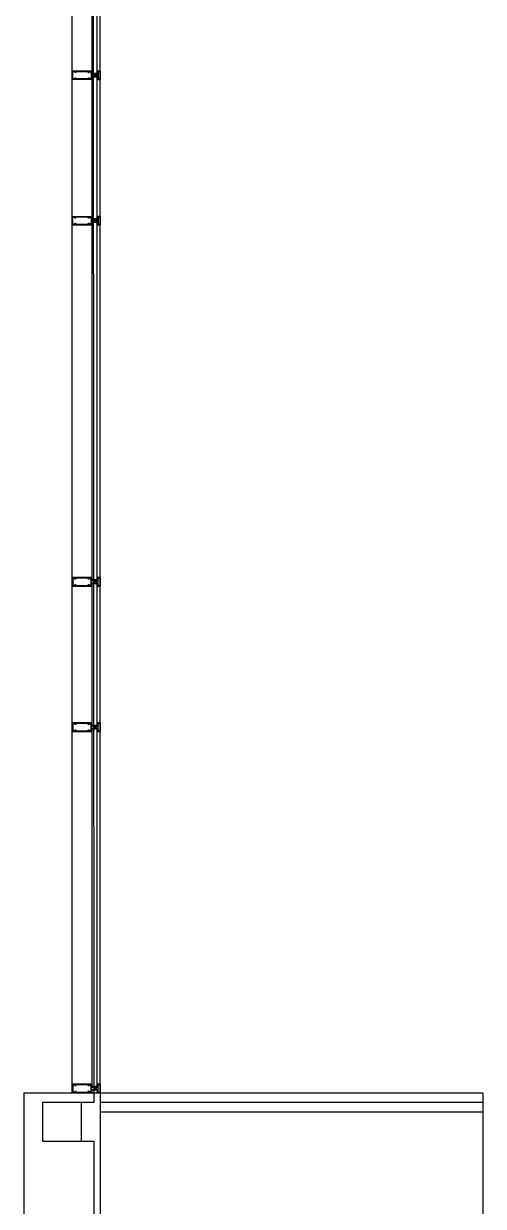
# Model space of a CAD drawing. Extents: x 11182 to 734459, y -1391328 to 152085.
# Drawn here: x 353416 to 355816, y -1338415 to -1332234 of the extents above; entities that cross this region are included whole.
import ezdxf

# ---------------------------------------------------------------- set-up
doc = ezdxf.new("R2010")
doc.units = 0
doc.header["$LTSCALE"] = 500
doc.header["$MEASUREMENT"] = 0
doc.layers.add('1_Wall_Exist', color=251, linetype='CONTINUOUS')

msp = doc.modelspace()

# ---------------------------------------------------------------- linework, layer by layer
at = {"layer": '1_Wall_Exist'}
for p, q in [((353777.5, -1330455.2), (353782.5, -1337872.2)), ((353669.5, -1337821.2), (353669.5, -1330593.7)), ((353815.5, -1337821.2), (353815.5, -1330593.7)), ((353773, -1332493.9), (353773, -1330626)), ((353798.4, -1332493.9), (353798.4, -1330626)), ((353669.5, -1332526.2), (353669.5, -1332481.2)), ((353669.5, -1332481.2), (353771.1, -1332481.2)), ((353771.1, -1332526.2), (353669.5, -1332526.2)), ((353672.1, -1332523.1), (353672.1, -1332484.2)), ((353672.1, -1332484.2), (353681.8, -1332484.2)), ((353681.8, -1332523.1), (353672.1, -1332523.1)), ((353689.1, -1332484.2), (353751.6, -1332484.2)), ((353751.6, -1332523.1), (353689.1, -1332523.1)), ((353758.9, -1332484.2), (353763.8, -1332484.2)), ((353763.8, -1332523.1), (353758.9, -1332523.1)), ((353764.6, -1332485), (353764.6, -1332488.5)), ((353764.6, -1332518.8), (353764.6, -1332522.3)), ((353765.4, -1332489.3), (353767.8, -1332489.3)), ((353767.8, -1332518), (353765.4, -1332518)), ((353767.1, -1332485), (353767.1, -1332485.5)), ((353767.1, -1332485.5), (353767.1, -1332486)), ((353767.1, -1332521.4), (353767.1, -1332521.8)), ((353767.1, -1332521.8), (353767.1, -1332522.3)), ((353770.6, -1332484.2), (353767.9, -1332484.2)), ((353767.9, -1332486.8), (353770.6, -1332486.8)), ((353770.6, -1332520.5), (353767.9, -1332520.6)), ((353767.9, -1332523.1), (353770.6, -1332523.1)), ((353768.5, -1332490.1), (353768.5, -1332498.2)), ((353768.5, -1332498.2), (353768.5, -1332509.2)), ((353768.5, -1332509.2), (353768.5, -1332517.2)), ((353771.1, -1332484), (353770.6, -1332484.5)), ((353770.6, -1332484.5), (353770.6, -1332484.2)), ((353770.6, -1332486.8), (353770.6, -1332486.5)), ((353770.6, -1332486.5), (353771.1, -1332487)), ((353771.1, -1332520.3), (353770.6, -1332520.8)), ((353770.6, -1332520.8), (353770.6, -1332520.5)), ((353770.6, -1332523.1), (353770.6, -1332522.9)), ((353770.6, -1332522.9), (353771.1, -1332523.4)), ((353771.1, -1332481.2), (353771.1, -1332484)), ((353771.1, -1332487), (353771.1, -1332500.2)), ((353771.1, -1332500.2), (353772.7, -1332500.2)), ((353772.7, -1332507.1), (353771.1, -1332507.1)), ((353771.1, -1332507.1), (353771.1, -1332520.3)), ((353771.1, -1332523.4), (353771.1, -1332526.2)), ((353772.7, -1332498.6), (353782.4, -1332498.6)), ((353772.7, -1332500.2), (353772.7, -1332498.6)), ((353772.7, -1332508.7), (353772.7, -1332507.1)), ((353782.4, -1332508.7), (353772.7, -1332508.7)), ((353798.4, -1332493.9), (353773, -1332493.9)), ((353773, -1333253.9), (353773, -1332513.5)), ((353798.4, -1332513.5), (353773, -1332513.5)), ((353782.4, -1332498.6), (353782.4, -1332500.2)), ((353782.4, -1332500.2), (353784, -1332500.2)), ((353784, -1332507.1), (353782.4, -1332507.1)), ((353782.4, -1332507.1), (353782.4, -1332508.7)), ((353784, -1332498.6), (353799.7, -1332498.6)), ((353784, -1332500.2), (353784, -1332498.6)), ((353784, -1332508.7), (353784, -1332507.1)), ((353799.7, -1332508.7), (353784, -1332508.7)), ((353785.8, -1332502.3), (353785.8, -1332505.1)), ((353795.7, -1332501.5), (353786.6, -1332501.5)), ((353795.7, -1332505.8), (353786.6, -1332505.8)), ((353796.5, -1332508.5), (353796.7, -1332508.7)), ((353798.4, -1333253.9), (353798.4, -1332513.5)), ((353799.7, -1332485.1), (353799.7, -1332482.6)), ((353800.2, -1332485.6), (353799.7, -1332485.1)), ((353799.7, -1332487.7), (353800.2, -1332487.2)), ((353799.7, -1332487.7), (353799.7, -1332498.6)), ((353799.7, -1332519.7), (353799.7, -1332508.7)), ((353800.2, -1332520.2), (353799.7, -1332519.7)), ((353799.7, -1332522.2), (353800.2, -1332521.7)), ((353799.7, -1332524.7), (353799.7, -1332522.2)), ((353801.5, -1332482.1), (353799.8, -1332481.6)), ((353799.8, -1332525.7), (353801.5, -1332525.2)), ((353799.9, -1332481.2), (353815.5, -1332481.2)), ((353815.5, -1332526.2), (353799.9, -1332526.2)), ((353800, -1332482.4), (353801.3, -1332482.7)), ((353801.3, -1332524.6), (353800, -1332525)), ((353802.8, -1332485.1), (353800.2, -1332485.1)), ((353800.2, -1332485.1), (353800.2, -1332485.6)), ((353800.2, -1332487.2), (353800.2, -1332487.7)), ((353800.2, -1332487.7), (353802.8, -1332487.7)), ((353802.8, -1332519.7), (353800.2, -1332519.7)), ((353800.2, -1332519.7), (353800.2, -1332520.2)), ((353800.2, -1332521.7), (353800.2, -1332522.2)), ((353800.2, -1332522.2), (353802.8, -1332522.2)), ((353802.5, -1332490.6), (353802.8, -1332490.9)), ((353803.6, -1332486.9), (353803.6, -1332485.9)), ((353803.6, -1332521.4), (353803.6, -1332520.5)), ((353803.9, -1332483.4), (353805.9, -1332484)), ((353805.9, -1332523.4), (353803.9, -1332523.9)), ((353814.3, -1332482.4), (353804.2, -1332482.4)), ((353804.2, -1332524.9), (353814.3, -1332524.9)), ((353805.2, -1332503.1), (353804.9, -1332503.4)), ((353804.9, -1332503.4), (353805.2, -1332503.7)), ((353805.9, -1332487.7), (353805.2, -1332488.5)), ((353805.2, -1332488.5), (353805.2, -1332503.1)), ((353805.2, -1332503.7), (353805.2, -1332518.9)), ((353805.2, -1332518.9), (353805.9, -1332519.7)), ((353805.9, -1332484), (353805.9, -1332487.7)), ((353805.9, -1332519.7), (353805.9, -1332523.4)), ((353814.3, -1332524.9), (353814.3, -1332482.4)), ((353815.5, -1332481.2), (353815.5, -1332526.2)), ((353669.5, -1333286.2), (353669.5, -1333241.2)), ((353669.5, -1333241.2), (353771.1, -1333241.2)), ((353672.1, -1333283.1), (353672.1, -1333244.2)), ((353672.1, -1333244.2), (353681.8, -1333244.2)), ((353689.1, -1333244.2), (353751.6, -1333244.2)), ((353758.9, -1333244.2), (353763.8, -1333244.2)), ((353764.6, -1333245), (353764.6, -1333248.5)), ((353765.4, -1333249.3), (353767.8, -1333249.3)), ((353767.1, -1333245), (353767.1, -1333245.5)), ((353767.1, -1333245.5), (353767.1, -1333246)), ((353770.6, -1333244.2), (353767.9, -1333244.2)), ((353767.9, -1333246.8), (353770.6, -1333246.8)), ((353768.5, -1333250.1), (353768.5, -1333258.2)), ((353768.5, -1333258.2), (353768.5, -1333269.2)), ((353768.5, -1333269.2), (353768.5, -1333277.2)), ((353771.1, -1333244), (353770.6, -1333244.5)), ((353770.6, -1333244.5), (353770.6, -1333244.2)), ((353770.6, -1333246.8), (353770.6, -1333246.5)), ((353770.6, -1333246.5), (353771.1, -1333247)), ((353771.1, -1333241.2), (353771.1, -1333244)), ((353771.1, -1333247), (353771.1, -1333260.2)), ((353771.1, -1333260.2), (353772.7, -1333260.2)), ((353772.7, -1333267.1), (353771.1, -1333267.1)), ((353771.1, -1333267.1), (353771.1, -1333280.3)), ((353772.7, -1333258.6), (353782.4, -1333258.6)), ((353772.7, -1333260.2), (353772.7, -1333258.6)), ((353772.7, -1333268.7), (353772.7, -1333267.1)), ((353782.4, -1333268.7), (353772.7, -1333268.7)), ((353798.4, -1333253.9), (353773, -1333253.9)), ((353773, -1335141.4), (353773, -1333273.5)), ((353798.4, -1333273.5), (353773, -1333273.5)), ((353782.4, -1333258.6), (353782.4, -1333260.2)), ((353782.4, -1333260.2), (353784, -1333260.2)), ((353784, -1333267.1), (353782.4, -1333267.1)), ((353782.4, -1333267.1), (353782.4, -1333268.7)), ((353784, -1333258.6), (353799.7, -1333258.6)), ((353784, -1333260.2), (353784, -1333258.6)), ((353784, -1333268.7), (353784, -1333267.1)), ((353799.7, -1333268.7), (353784, -1333268.7)), ((353785.8, -1333262.3), (353785.8, -1333265.1)), ((353795.7, -1333261.5), (353786.6, -1333261.5)), ((353795.7, -1333265.8), (353786.6, -1333265.8)), ((353796.5, -1333268.5), (353796.7, -1333268.7)), ((353798.4, -1335141.4), (353798.4, -1333273.5)), ((353799.7, -1333245.1), (353799.7, -1333242.6)), ((353800.2, -1333245.6), (353799.7, -1333245.1)), ((353799.7, -1333247.7), (353800.2, -1333247.2)), ((353799.7, -1333247.7), (353799.7, -1333258.6)), ((353799.7, -1333279.7), (353799.7, -1333268.7)), ((353801.5, -1333242.1), (353799.8, -1333241.6)), ((353799.9, -1333241.2), (353815.5, -1333241.2)), ((353800, -1333242.4), (353801.3, -1333242.7)), ((353802.8, -1333245.1), (353800.2, -1333245.1)), ((353800.2, -1333245.1), (353800.2, -1333245.6)), ((353800.2, -1333247.2), (353800.2, -1333247.7)), ((353800.2, -1333247.7), (353802.8, -1333247.7)), ((353802.5, -1333250.6), (353802.8, -1333250.9)), ((353803.6, -1333246.9), (353803.6, -1333245.9)), ((353803.9, -1333243.4), (353805.9, -1333244)), ((353814.3, -1333242.4), (353804.2, -1333242.4)), ((353805.2, -1333263.1), (353804.9, -1333263.4)), ((353804.9, -1333263.4), (353805.2, -1333263.7)), ((353805.9, -1333247.7), (353805.2, -1333248.5)), ((353805.2, -1333248.5), (353805.2, -1333263.1)), ((353805.2, -1333263.7), (353805.2, -1333278.9)), ((353805.9, -1333244), (353805.9, -1333247.7)), ((353814.3, -1333284.9), (353814.3, -1333242.4)), ((353815.5, -1333241.2), (353815.5, -1333286.2)), ((353771.1, -1333286.2), (353669.5, -1333286.2)), ((353681.8, -1333283.1), (353672.1, -1333283.1)), ((353751.6, -1333283.1), (353689.1, -1333283.1)), ((353763.8, -1333283.1), (353758.9, -1333283.1)), ((353764.6, -1333278.8), (353764.6, -1333282.3)), ((353767.8, -1333278), (353765.4, -1333278)), ((353767.1, -1333281.4), (353767.1, -1333281.8)), ((353767.1, -1333281.8), (353767.1, -1333282.3)), ((353770.6, -1333280.5), (353767.9, -1333280.6)), ((353767.9, -1333283.1), (353770.6, -1333283.1)), ((353771.1, -1333280.3), (353770.6, -1333280.8)), ((353770.6, -1333280.8), (353770.6, -1333280.5)), ((353770.6, -1333283.1), (353770.6, -1333282.9)), ((353770.6, -1333282.9), (353771.1, -1333283.4)), ((353771.1, -1333283.4), (353771.1, -1333286.2)), ((353800.2, -1333280.2), (353799.7, -1333279.7)), ((353799.7, -1333282.2), (353800.2, -1333281.7)), ((353799.7, -1333284.7), (353799.7, -1333282.2)), ((353799.8, -1333285.7), (353801.5, -1333285.2)), ((353815.5, -1333286.2), (353799.9, -1333286.2)), ((353801.3, -1333284.6), (353800, -1333285)), ((353802.8, -1333279.7), (353800.2, -1333279.7)), ((353800.2, -1333279.7), (353800.2, -1333280.2)), ((353800.2, -1333281.7), (353800.2, -1333282.2)), ((353800.2, -1333282.2), (353802.8, -1333282.2)), ((353803.6, -1333281.4), (353803.6, -1333280.5)), ((353805.9, -1333283.4), (353803.9, -1333283.9)), ((353804.2, -1333284.9), (353814.3, -1333284.9)), ((353805.2, -1333278.9), (353805.9, -1333279.7)), ((353805.9, -1333279.7), (353805.9, -1333283.4)), ((353669.5, -1335128.7), (353669.5, -1335173.7)), ((353771.1, -1335128.7), (353669.5, -1335128.7)), ((353672.1, -1335131.7), (353672.1, -1335170.6)), ((353681.8, -1335131.7), (353672.1, -1335131.7)), ((353751.6, -1335131.7), (353689.1, -1335131.7)), ((353763.8, -1335131.7), (353758.9, -1335131.7)), ((353767.9, -1335131.7), (353770.6, -1335131.7)), ((353770.6, -1335132), (353771.1, -1335131.5)), ((353770.6, -1335131.7), (353770.6, -1335132)), ((353771.1, -1335131.5), (353771.1, -1335128.7)), ((353799.7, -1335130.1), (353799.7, -1335132.6)), ((353799.8, -1335129.1), (353801.5, -1335129.6)), ((353815.5, -1335128.7), (353799.9, -1335128.7)), ((353801.3, -1335130.2), (353800, -1335129.8)), ((353805.9, -1335131.4), (353803.9, -1335130.9)), ((353804.2, -1335129.9), (353814.3, -1335129.9)), ((353805.9, -1335135.1), (353805.9, -1335131.4)), ((353814.3, -1335129.9), (353814.3, -1335172.4)), ((353815.5, -1335173.7), (353815.5, -1335128.7)), ((353669.5, -1335173.7), (353771.1, -1335173.7)), ((353672.1, -1335170.6), (353681.8, -1335170.6)), ((353689.1, -1335170.6), (353751.6, -1335170.6)), ((353758.9, -1335170.6), (353763.8, -1335170.6)), ((353764.6, -1335136), (353764.6, -1335132.5)), ((353764.6, -1335169.8), (353764.6, -1335166.3)), ((353767.8, -1335136.8), (353765.4, -1335136.8)), ((353765.4, -1335165.5), (353767.8, -1335165.5)), ((353767.1, -1335133), (353767.1, -1335132.5)), ((353767.1, -1335133.5), (353767.1, -1335133)), ((353767.1, -1335169.3), (353767.1, -1335168.9)), ((353767.1, -1335169.8), (353767.1, -1335169.3)), ((353770.6, -1335134.3), (353767.9, -1335134.3)), ((353767.9, -1335168.1), (353770.6, -1335168)), ((353770.6, -1335170.6), (353767.9, -1335170.6)), ((353768.5, -1335145.7), (353768.5, -1335137.6)), ((353768.5, -1335156.7), (353768.5, -1335145.7)), ((353768.5, -1335164.7), (353768.5, -1335156.7)), ((353771.1, -1335134.5), (353770.6, -1335134)), ((353770.6, -1335134), (353770.6, -1335134.3)), ((353770.6, -1335168.3), (353771.1, -1335167.8)), ((353770.6, -1335168), (353770.6, -1335168.3)), ((353771.1, -1335170.9), (353770.6, -1335170.4)), ((353770.6, -1335170.4), (353770.6, -1335170.6)), ((353771.1, -1335147.7), (353771.1, -1335134.5)), ((353772.7, -1335147.7), (353771.1, -1335147.7)), ((353771.1, -1335154.6), (353772.7, -1335154.6)), ((353771.1, -1335167.8), (353771.1, -1335154.6)), ((353771.1, -1335173.7), (353771.1, -1335170.9)), ((353782.4, -1335146.1), (353772.7, -1335146.1)), ((353772.7, -1335146.1), (353772.7, -1335147.7)), ((353772.7, -1335154.6), (353772.7, -1335156.2)), ((353772.7, -1335156.2), (353782.4, -1335156.2)), ((353798.4, -1335141.4), (353773, -1335141.4)), ((353773, -1335901.4), (353773, -1335161)), ((353798.4, -1335161), (353773, -1335161)), ((353782.4, -1335147.7), (353782.4, -1335146.1)), ((353784, -1335147.7), (353782.4, -1335147.7)), ((353782.4, -1335156.2), (353782.4, -1335154.6)), ((353782.4, -1335154.6), (353784, -1335154.6)), ((353799.7, -1335146.1), (353784, -1335146.1)), ((353784, -1335146.1), (353784, -1335147.7)), ((353784, -1335154.6), (353784, -1335156.2)), ((353784, -1335156.2), (353799.7, -1335156.2)), ((353785.8, -1335152.6), (353785.8, -1335149.8)), ((353795.7, -1335149), (353786.6, -1335149)), ((353795.7, -1335153.3), (353786.6, -1335153.3)), ((353796.5, -1335146.4), (353796.7, -1335146.1)), ((353798.4, -1335901.4), (353798.4, -1335161)), ((353799.7, -1335132.6), (353800.2, -1335133.1)), ((353800.2, -1335134.6), (353799.7, -1335135.1)), ((353799.7, -1335156.2), (353799.7, -1335167.1)), ((353799.7, -1335167.1), (353800.2, -1335167.7)), ((353800.2, -1335169.2), (353799.7, -1335169.7)), ((353799.7, -1335169.7), (353799.7, -1335172.2)), ((353801.5, -1335172.7), (353799.8, -1335173.2)), ((353799.9, -1335173.7), (353815.5, -1335173.7)), ((353800, -1335172.4), (353801.3, -1335172.1)), ((353800.2, -1335132.6), (353802.8, -1335132.6)), ((353800.2, -1335133.1), (353800.2, -1335132.6)), ((353800.2, -1335135.1), (353800.2, -1335134.6)), ((353802.8, -1335135.1), (353800.2, -1335135.1)), ((353800.2, -1335167.1), (353802.8, -1335167.1)), ((353800.2, -1335167.7), (353800.2, -1335167.1)), ((353800.2, -1335169.7), (353800.2, -1335169.2)), ((353802.8, -1335169.7), (353800.2, -1335169.7)), ((353802.5, -1335164.3), (353802.8, -1335163.9)), ((353803.6, -1335133.4), (353803.6, -1335134.3)), ((353803.6, -1335167.9), (353803.6, -1335168.9)), ((353803.9, -1335171.4), (353805.9, -1335170.8)), ((353814.3, -1335172.4), (353804.2, -1335172.4)), ((353804.9, -1335151.4), (353805.2, -1335151.2)), ((353805.2, -1335151.7), (353804.9, -1335151.4)), ((353805.2, -1335135.9), (353805.9, -1335135.1)), ((353805.2, -1335151.2), (353805.2, -1335135.9)), ((353805.2, -1335166.4), (353805.2, -1335151.7)), ((353805.9, -1335167.1), (353805.2, -1335166.4)), ((353805.9, -1335170.8), (353805.9, -1335167.1)), ((353669.5, -1335888.7), (353669.5, -1335933.7)), ((353771.1, -1335888.7), (353669.5, -1335888.7)), ((353669.5, -1335933.7), (353771.1, -1335933.7)), ((353672.1, -1335891.7), (353672.1, -1335930.6)), ((353681.8, -1335891.7), (353672.1, -1335891.7)), ((353672.1, -1335930.6), (353681.8, -1335930.6)), ((353751.6, -1335891.7), (353689.1, -1335891.7)), ((353689.1, -1335930.6), (353751.6, -1335930.6)), ((353763.8, -1335891.7), (353758.9, -1335891.7)), ((353758.9, -1335930.6), (353763.8, -1335930.6)), ((353764.6, -1335896), (353764.6, -1335892.5)), ((353764.6, -1335929.8), (353764.6, -1335926.3)), ((353767.8, -1335896.8), (353765.4, -1335896.8)), ((353765.4, -1335925.5), (353767.8, -1335925.5)), ((353767.1, -1335893), (353767.1, -1335892.5)), ((353767.1, -1335893.5), (353767.1, -1335893)), ((353767.1, -1335929.3), (353767.1, -1335928.9)), ((353767.1, -1335929.8), (353767.1, -1335929.3)), ((353767.9, -1335891.7), (353770.6, -1335891.7)), ((353770.6, -1335894.3), (353767.9, -1335894.3)), ((353767.9, -1335928.1), (353770.6, -1335928)), ((353770.6, -1335930.6), (353767.9, -1335930.6)), ((353768.5, -1335905.7), (353768.5, -1335897.6)), ((353768.5, -1335916.7), (353768.5, -1335905.7)), ((353768.5, -1335924.7), (353768.5, -1335916.7)), ((353770.6, -1335892), (353771.1, -1335891.5)), ((353770.6, -1335891.7), (353770.6, -1335892)), ((353771.1, -1335894.5), (353770.6, -1335894)), ((353770.6, -1335894), (353770.6, -1335894.3)), ((353770.6, -1335928.3), (353771.1, -1335927.8)), ((353770.6, -1335928), (353770.6, -1335928.3)), ((353771.1, -1335930.9), (353770.6, -1335930.4)), ((353770.6, -1335930.4), (353770.6, -1335930.6)), ((353771.1, -1335891.5), (353771.1, -1335888.7)), ((353771.1, -1335907.7), (353771.1, -1335894.5)), ((353772.7, -1335907.7), (353771.1, -1335907.7)), ((353771.1, -1335914.6), (353772.7, -1335914.6)), ((353771.1, -1335927.8), (353771.1, -1335914.6)), ((353771.1, -1335933.7), (353771.1, -1335930.9)), ((353782.4, -1335906.1), (353772.7, -1335906.1)), ((353772.7, -1335906.1), (353772.7, -1335907.7)), ((353772.7, -1335914.6), (353772.7, -1335916.2)), ((353772.7, -1335916.2), (353782.4, -1335916.2)), ((353798.4, -1335901.4), (353773, -1335901.4)), ((353773, -1337788.9), (353773, -1335921)), ((353798.4, -1335921), (353773, -1335921)), ((353782.4, -1335907.7), (353782.4, -1335906.1)), ((353784, -1335907.7), (353782.4, -1335907.7)), ((353782.4, -1335916.2), (353782.4, -1335914.6)), ((353782.4, -1335914.6), (353784, -1335914.6)), ((353799.7, -1335906.1), (353784, -1335906.1)), ((353784, -1335906.1), (353784, -1335907.7)), ((353784, -1335914.6), (353784, -1335916.2)), ((353784, -1335916.2), (353799.7, -1335916.2)), ((353785.8, -1335912.6), (353785.8, -1335909.8)), ((353795.7, -1335909), (353786.6, -1335909)), ((353795.7, -1335913.3), (353786.6, -1335913.3)), ((353796.5, -1335906.4), (353796.7, -1335906.1)), ((353798.4, -1337788.9), (353798.4, -1335921)), ((353799.7, -1335890.1), (353799.7, -1335892.6)), ((353799.7, -1335892.6), (353800.2, -1335893.1)), ((353800.2, -1335894.6), (353799.7, -1335895.1)), ((353799.7, -1335916.2), (353799.7, -1335927.1)), ((353799.7, -1335927.1), (353800.2, -1335927.7)), ((353800.2, -1335929.2), (353799.7, -1335929.7)), ((353799.7, -1335929.7), (353799.7, -1335932.2)), ((353799.8, -1335889.1), (353801.5, -1335889.6)), ((353801.5, -1335932.7), (353799.8, -1335933.2)), ((353815.5, -1335888.7), (353799.9, -1335888.7)), ((353799.9, -1335933.7), (353815.5, -1335933.7)), ((353801.3, -1335890.2), (353800, -1335889.8)), ((353800, -1335932.4), (353801.3, -1335932.1)), ((353800.2, -1335892.6), (353802.8, -1335892.6)), ((353800.2, -1335893.1), (353800.2, -1335892.6)), ((353800.2, -1335895.1), (353800.2, -1335894.6)), ((353802.8, -1335895.1), (353800.2, -1335895.1)), ((353800.2, -1335927.1), (353802.8, -1335927.1)), ((353800.2, -1335927.7), (353800.2, -1335927.1)), ((353800.2, -1335929.7), (353800.2, -1335929.2)), ((353802.8, -1335929.7), (353800.2, -1335929.7)), ((353802.5, -1335924.3), (353802.8, -1335923.9)), ((353803.6, -1335893.4), (353803.6, -1335894.3)), ((353803.6, -1335927.9), (353803.6, -1335928.9)), ((353805.9, -1335891.4), (353803.9, -1335890.9)), ((353803.9, -1335931.4), (353805.9, -1335930.8)), ((353804.2, -1335889.9), (353814.3, -1335889.9)), ((353814.3, -1335932.4), (353804.2, -1335932.4)), ((353804.9, -1335911.4), (353805.2, -1335911.2)), ((353805.2, -1335911.7), (353804.9, -1335911.4)), ((353805.2, -1335895.9), (353805.9, -1335895.1)), ((353805.2, -1335911.2), (353805.2, -1335895.9)), ((353805.2, -1335926.4), (353805.2, -1335911.7)), ((353805.9, -1335927.1), (353805.2, -1335926.4)), ((353805.9, -1335895.1), (353805.9, -1335891.4)), ((353805.9, -1335930.8), (353805.9, -1335927.1)), ((353814.3, -1335889.9), (353814.3, -1335932.4)), ((353815.5, -1335933.7), (353815.5, -1335888.7)), ((353669.5, -1337776.2), (353669.5, -1337821.2)), ((353771.1, -1337776.2), (353669.5, -1337776.2)), ((353672.1, -1337779.2), (353672.1, -1337818.1)), ((353681.8, -1337779.2), (353672.1, -1337779.2)), ((353751.6, -1337779.2), (353689.1, -1337779.2)), ((353763.8, -1337779.2), (353758.9, -1337779.2)), ((353764.6, -1337783.5), (353764.6, -1337780)), ((353767.8, -1337784.3), (353765.4, -1337784.3)), ((353767.1, -1337780.5), (353767.1, -1337780)), ((353767.1, -1337781), (353767.1, -1337780.5)), ((353767.9, -1337779.2), (353770.6, -1337779.2)), ((353770.6, -1337781.8), (353767.9, -1337781.8)), ((353768.5, -1337793.2), (353768.5, -1337785.1)), ((353770.6, -1337779.5), (353771.1, -1337779)), ((353770.6, -1337779.2), (353770.6, -1337779.5)), ((353771.1, -1337782), (353770.6, -1337781.5)), ((353770.6, -1337781.5), (353770.6, -1337781.8)), ((353771.1, -1337779), (353771.1, -1337776.2)), ((353771.1, -1337795.2), (353771.1, -1337782)), ((353798.4, -1337788.9), (353773, -1337788.9)), ((353799.7, -1337777.6), (353799.7, -1337780.1)), ((353799.7, -1337780.1), (353800.2, -1337780.6)), ((353800.2, -1337782.1), (353799.7, -1337782.6)), ((353799.8, -1337776.6), (353801.5, -1337777.1)), ((353815.5, -1337776.2), (353799.9, -1337776.2)), ((353801.3, -1337777.7), (353800, -1337777.3)), ((353800.2, -1337780.1), (353802.8, -1337780.1)), ((353800.2, -1337780.6), (353800.2, -1337780.1)), ((353800.2, -1337782.6), (353800.2, -1337782.1)), ((353802.8, -1337782.6), (353800.2, -1337782.6)), ((353803.6, -1337780.9), (353803.6, -1337781.8)), ((353805.9, -1337778.9), (353803.9, -1337778.4)), ((353804.2, -1337777.4), (353814.3, -1337777.4)), ((353805.2, -1337783.4), (353805.9, -1337782.6)), ((353805.2, -1337798.7), (353805.2, -1337783.4)), ((353805.9, -1337782.6), (353805.9, -1337778.9)), ((353814.3, -1337777.4), (353814.3, -1337819.9)), ((353815.5, -1337821.2), (353815.5, -1337776.2)), ((353415.5, -1337821.2), (355815.5, -1337821.2)), ((353415.5, -1337821.2), (353415.5, -1342654.1)), ((353669.5, -1337821.2), (353771.1, -1337821.2)), ((353672.1, -1337818.1), (353681.8, -1337818.1)), ((353689.1, -1337818.1), (353751.6, -1337818.1)), ((353758.9, -1337818.1), (353763.8, -1337818.1)), ((353764.6, -1337817.3), (353764.6, -1337813.8)), ((353765.4, -1337813), (353767.8, -1337813)), ((353767.1, -1337816.8), (353767.1, -1337816.4)), ((353767.1, -1337817.3), (353767.1, -1337816.8)), ((353767.9, -1337815.6), (353770.6, -1337815.5)), ((353770.6, -1337818.1), (353767.9, -1337818.1)), ((353768.5, -1337804.2), (353768.5, -1337793.2)), ((353768.5, -1337812.2), (353768.5, -1337804.2)), ((353770.6, -1337815.8), (353771.1, -1337815.3)), ((353770.6, -1337815.5), (353770.6, -1337815.8)), ((353771.1, -1337818.4), (353770.6, -1337817.9)), ((353770.6, -1337817.9), (353770.6, -1337818.1)), ((353772.7, -1337795.2), (353771.1, -1337795.2)), ((353771.1, -1337802.1), (353772.7, -1337802.1)), ((353771.1, -1337815.3), (353771.1, -1337802.1)), ((353771.1, -1337821.2), (353771.1, -1337818.4)), ((353782.4, -1337793.6), (353772.7, -1337793.6)), ((353772.7, -1337793.6), (353772.7, -1337795.2)), ((353772.7, -1337802.1), (353772.7, -1337803.7)), ((353772.7, -1337803.7), (353782.4, -1337803.7)), ((353798.4, -1337808.5), (353773, -1337808.5)), ((353782.4, -1337795.2), (353782.4, -1337793.6)), ((353784, -1337795.2), (353782.4, -1337795.2)), ((353782.4, -1337803.7), (353782.4, -1337802.1)), ((353782.4, -1337802.1), (353784, -1337802.1)), ((353799.7, -1337793.6), (353784, -1337793.6)), ((353784, -1337793.6), (353784, -1337795.2)), ((353784, -1337802.1), (353784, -1337803.7)), ((353784, -1337803.7), (353799.7, -1337803.7)), ((353785.8, -1337800.1), (353785.8, -1337797.3)), ((353795.7, -1337796.5), (353786.6, -1337796.5)), ((353795.7, -1337800.8), (353786.6, -1337800.8)), ((353796.5, -1337793.9), (353796.7, -1337793.6)), ((353799.7, -1337803.7), (353799.7, -1337814.6)), ((353799.7, -1337814.6), (353800.2, -1337815.2)), ((353800.2, -1337816.7), (353799.7, -1337817.2)), ((353799.7, -1337817.2), (353799.7, -1337819.7)), ((353801.5, -1337820.2), (353799.8, -1337820.7)), ((353799.9, -1337821.2), (353815.5, -1337821.2)), ((353800, -1337819.9), (353801.3, -1337819.6)), ((353800.2, -1337814.6), (353802.8, -1337814.6)), ((353800.2, -1337815.2), (353800.2, -1337814.6)), ((353800.2, -1337817.2), (353800.2, -1337816.7)), ((353802.8, -1337817.2), (353800.2, -1337817.2)), ((353802.5, -1337811.8), (353802.8, -1337811.4)), ((353803.6, -1337815.4), (353803.6, -1337816.4)), ((353803.9, -1337818.9), (353805.9, -1337818.3)), ((353814.3, -1337819.9), (353804.2, -1337819.9)), ((353804.9, -1337798.9), (353805.2, -1337798.7)), ((353805.2, -1337799.2), (353804.9, -1337798.9)), ((353805.2, -1337813.9), (353805.2, -1337799.2)), ((353805.9, -1337814.6), (353805.2, -1337813.9)), ((353805.9, -1337818.3), (353805.9, -1337814.6)), ((353815.5, -1337821.2), (353815.5, -1342654.1)), ((355815.5, -1345293.7), (355815.5, -1337821.2)), ((353514, -1337872.2), (353514, -1338075.2)), ((353782.5, -1337872.2), (353514, -1337872.2)), ((353717, -1338075.2), (353717, -1337872.2)), ((353815.5, -1337871.2), (355815.5, -1337871.2)), ((353815.5, -1337921.2), (355815.5, -1337921.2)), ((353514, -1338075.2), (353782.5, -1338075.2)), ((353782.5, -1338075.2), (353782.5, -1344583.7))]:
    msp.add_line(p, q, dxfattribs=at)
for points in [[(353792.1, -1332501.5), (353792.1, -1332505.8)], [(353799.7, -1332514), (353802.8, -1332517.1), (353802.8, -1332490.2), (353799.7, -1332493.4)], [(353792.1, -1333261.5), (353792.1, -1333265.8)], [(353799.7, -1333274), (353802.8, -1333277.1), (353802.8, -1333250.2), (353799.7, -1333253.4)], [(353792.1, -1335153.3), (353792.1, -1335149)], [(353799.7, -1335146.1), (353799.7, -1335135.1)], [(353799.7, -1335140.8), (353802.8, -1335137.7), (353802.8, -1335164.6), (353799.7, -1335161.4)], [(353792.1, -1335913.3), (353792.1, -1335909)], [(353799.7, -1335906.1), (353799.7, -1335895.1)], [(353799.7, -1335900.8), (353802.8, -1335897.7), (353802.8, -1335924.6), (353799.7, -1335921.4)], [(353799.7, -1337793.6), (353799.7, -1337782.6)], [(353799.7, -1337788.3), (353802.8, -1337785.2), (353802.8, -1337812.1), (353799.7, -1337808.9)], [(353792.1, -1337800.8), (353792.1, -1337796.5)]]:
    msp.add_lwpolyline(points, dxfattribs=at)
for points in [[(353796.5, -1332498.6), (353796.5, -1332500.7, -0.414214), (353795.7, -1332501.5)], [(353795.7, -1332505.8, -0.414214), (353796.5, -1332506.6), (353796.5, -1332508.7)], [(353796.5, -1333258.6), (353796.5, -1333260.7, -0.414214), (353795.7, -1333261.5)], [(353795.7, -1333265.8, -0.414214), (353796.5, -1333266.6), (353796.5, -1333268.7)], [(353795.7, -1335149, 0.414214), (353796.5, -1335148.2), (353796.5, -1335146.1)], [(353796.5, -1335156.2), (353796.5, -1335154.1, 0.414214), (353795.7, -1335153.3)], [(353795.7, -1335909, 0.414214), (353796.5, -1335908.2), (353796.5, -1335906.1)], [(353796.5, -1335916.2), (353796.5, -1335914.1, 0.414214), (353795.7, -1335913.3)], [(353795.7, -1337796.5, 0.414214), (353796.5, -1337795.7), (353796.5, -1337793.6)], [(353796.5, -1337803.7), (353796.5, -1337801.6, 0.414214), (353795.7, -1337800.8)]]:
    msp.add_lwpolyline(points, format="xyb", dxfattribs=at)
for centre, radius, start, end in [((353685.4, -1332485.6), 3.92, 159.14605, 228.07125), ((353685.4, -1332521.7), 3.92, 131.92875, 200.85395), ((353683.3, -1332487.5), 1.08, 244.59664, 25.40336), ((353683.3, -1332519.8), 1.08, 334.59664, 115.40336), ((353685.4, -1332485.6), 1.89, 308.62064, 231.37936), ((353685.4, -1332521.7), 1.89, 128.62064, 51.37936), ((353687.6, -1332487.5), 1.12, 159.25175, 290.74825), ((353687.6, -1332519.8), 1.12, 69.25175, 200.74825), ((353685.4, -1332485.6), 3.92, 311.92875, 20.85395), ((353685.4, -1332521.7), 3.92, 339.14605, 48.07125), ((353755.2, -1332485.6), 3.92, 159.14605, 228.07125), ((353755.2, -1332521.7), 3.92, 131.92875, 200.85395), ((353753.1, -1332487.5), 1.08, 244.59664, 25.40336), ((353753.1, -1332519.8), 1.08, 334.59664, 115.40336), ((353755.2, -1332485.6), 1.89, 308.62064, 231.37936), ((353755.2, -1332521.7), 1.89, 128.62064, 51.37936), ((353757.4, -1332487.5), 1.12, 159.25175, 290.74825), ((353757.4, -1332519.8), 1.12, 69.25175, 200.74825), ((353755.2, -1332485.6), 3.92, 311.92875, 20.85395), ((353755.2, -1332521.7), 3.92, 339.14605, 48.07125), ((353763.8, -1332485), 0.787, 360, 90), ((353763.8, -1332522.3), 0.787, 270, 360), ((353765.4, -1332488.5), 0.787, 180, 270), ((353765.4, -1332518.8), 0.787, 90, 180), ((353767.9, -1332485), 0.787, 90, 180), ((353767.9, -1332486), 0.787, 179.50214, 269.50214), ((353767.9, -1332521.4), 0.787, 90.49786, 180.49786), ((353767.9, -1332522.3), 0.787, 180, 270), ((353767.8, -1332490.1), 0.787, 360, 90), ((353767.8, -1332517.2), 0.787, 270, 360), ((353773, -1332485.2), 1.94, 90, 270), ((353773, -1332522.1), 1.94, 90, 270), ((353771.1, -1332478.9), 2.27, 268.96577, 323.56766), ((353770.3, -1332491.8), 2.94, 23.89703, 74.05189), ((353770.3, -1332515.6), 2.94, 285.94811, 336.10297), ((353771.1, -1332528.4), 2.27, 36.43234, 91.03423), ((353786.6, -1332502.3), 0.787, 90, 180), ((353786.6, -1332505.1), 0.787, 180, 270), ((353799.6, -1332480), 1.31, 204.27601, 276.35159), ((353798.4, -1332486), 1.49, 270, 90), ((353800.1, -1332492.2), 2.02, 102.61839, 150.30949), ((353800.1, -1332515.1), 2.02, 209.6905, 257.38161), ((353798.4, -1332521.3), 1.49, 270, 90), ((353799.6, -1332527.3), 1.31, 83.64841, 155.72398), ((353799.9, -1332481.4), 0.237, 90, 255), ((353799.9, -1332482.6), 0.254, 75, 180), ((353799.9, -1332524.7), 0.254, 180, 285), ((353799.9, -1332525.9), 0.237, 105, 270), ((353802.8, -1332482.3), 1.57, 196.45391, 313.54608), ((353802.8, -1332525.1), 1.57, 46.45391, 163.54608), ((353802.8, -1332482.4), 1.4, 165, 360), ((353802.8, -1332524.9), 1.4, 360, 195), ((353802.8, -1332485.9), 0.787, 360, 90), ((353802.8, -1332486.9), 0.787, 270, 360), ((353802.8, -1332520.5), 0.787, 360, 90), ((353802.8, -1332521.4), 0.787, 270, 360), ((353685.4, -1333245.6), 3.92, 159.14605, 228.07125), ((353683.3, -1333247.5), 1.08, 244.59664, 25.40336), ((353685.4, -1333245.6), 1.89, 308.62064, 231.37936), ((353687.6, -1333247.5), 1.12, 159.25175, 290.74825), ((353685.4, -1333245.6), 3.92, 311.92875, 20.85395), ((353755.2, -1333245.6), 3.92, 159.14605, 228.07125), ((353753.1, -1333247.5), 1.08, 244.59664, 25.40336), ((353755.2, -1333245.6), 1.89, 308.62064, 231.37936), ((353757.4, -1333247.5), 1.12, 159.25175, 290.74825), ((353755.2, -1333245.6), 3.92, 311.92875, 20.85395), ((353763.8, -1333245), 0.787, 360, 90), ((353765.4, -1333248.5), 0.787, 180, 270), ((353767.9, -1333245), 0.787, 90, 180), ((353767.9, -1333246), 0.787, 179.50214, 269.50214), ((353767.8, -1333250.1), 0.787, 360, 90), ((353767.8, -1333277.2), 0.787, 270, 360), ((353773, -1333245.2), 1.94, 90, 270), ((353771.1, -1333238.9), 2.27, 268.96577, 323.56766), ((353770.3, -1333251.8), 2.94, 23.89703, 74.05189), ((353770.3, -1333275.6), 2.94, 285.94811, 336.10297), ((353786.6, -1333262.3), 0.787, 90, 180), ((353786.6, -1333265.1), 0.787, 180, 270), ((353799.6, -1333240), 1.31, 204.27601, 276.35159), ((353798.4, -1333246), 1.49, 270, 90), ((353800.1, -1333252.2), 2.02, 102.61839, 150.30949), ((353800.1, -1333275.1), 2.02, 209.6905, 257.38161), ((353799.9, -1333241.4), 0.237, 90, 255), ((353799.9, -1333242.6), 0.254, 75, 180), ((353802.8, -1333242.3), 1.57, 196.45391, 313.54608), ((353802.8, -1333242.4), 1.4, 165, 360), ((353802.8, -1333245.9), 0.787, 360, 90), ((353802.8, -1333246.9), 0.787, 270, 360), ((353685.4, -1333281.7), 3.92, 131.92875, 200.85395), ((353683.3, -1333279.8), 1.08, 334.59664, 115.40336), ((353685.4, -1333281.7), 1.89, 128.62064, 51.37936), ((353687.6, -1333279.8), 1.12, 69.25175, 200.74825), ((353685.4, -1333281.7), 3.92, 339.14605, 48.07125), ((353755.2, -1333281.7), 3.92, 131.92875, 200.85395), ((353753.1, -1333279.8), 1.08, 334.59664, 115.40336), ((353755.2, -1333281.7), 1.89, 128.62064, 51.37936), ((353757.4, -1333279.8), 1.12, 69.25175, 200.74825), ((353755.2, -1333281.7), 3.92, 339.14605, 48.07125), ((353763.8, -1333282.3), 0.787, 270, 360), ((353765.4, -1333278.8), 0.787, 90, 180), ((353767.9, -1333281.4), 0.787, 90.49786, 180.49786), ((353767.9, -1333282.3), 0.787, 180, 270), ((353773, -1333282.1), 1.94, 90, 270), ((353771.1, -1333288.4), 2.27, 36.43234, 91.03423), ((353798.4, -1333281.3), 1.49, 270, 90), ((353799.6, -1333287.3), 1.31, 83.64841, 155.72398), ((353799.9, -1333284.7), 0.254, 180, 285), ((353799.9, -1333285.9), 0.237, 105, 270), ((353802.8, -1333285.1), 1.57, 46.45391, 163.54608), ((353802.8, -1333284.9), 1.4, 360, 195), ((353802.8, -1333280.5), 0.787, 360, 90), ((353802.8, -1333281.4), 0.787, 270, 360), ((353685.4, -1335133.1), 3.92, 159.14605, 228.07125), ((353685.4, -1335133.1), 1.89, 308.62064, 231.37936), ((353685.4, -1335133.1), 3.92, 311.92875, 20.85395), ((353755.2, -1335133.1), 3.92, 159.14605, 228.07125), ((353755.2, -1335133.1), 1.89, 308.62064, 231.37936), ((353755.2, -1335133.1), 3.92, 311.92875, 20.85395), ((353763.8, -1335132.5), 0.787, 0, 90), ((353767.9, -1335132.5), 0.787, 90, 180), ((353773, -1335132.7), 1.94, 90, 270), ((353771.1, -1335126.4), 2.27, 268.96577, 323.56766), ((353799.6, -1335127.5), 1.31, 204.27602, 276.35159), ((353799.9, -1335128.9), 0.237, 90, 255), ((353799.9, -1335130.1), 0.254, 75, 180), ((353802.8, -1335129.7), 1.57, 196.45392, 313.54609), ((353802.8, -1335129.9), 1.4, 165, 0), ((353685.4, -1335169.2), 3.92, 131.92875, 200.85395), ((353683.3, -1335135), 1.08, 244.59664, 25.40336), ((353683.3, -1335167.3), 1.08, 334.59664, 115.40336), ((353685.4, -1335169.2), 1.89, 128.62064, 51.37936), ((353687.6, -1335135), 1.12, 159.25175, 290.74825), ((353687.6, -1335167.3), 1.12, 69.25175, 200.74825), ((353685.4, -1335169.2), 3.92, 339.14605, 48.07125), ((353755.2, -1335169.2), 3.92, 131.92875, 200.85395), ((353753.1, -1335135), 1.08, 244.59664, 25.40336), ((353753.1, -1335167.3), 1.08, 334.59664, 115.40336), ((353755.2, -1335169.2), 1.89, 128.62064, 51.37936), ((353757.4, -1335135), 1.12, 159.25175, 290.74825), ((353757.4, -1335167.3), 1.12, 69.25175, 200.74825), ((353755.2, -1335169.2), 3.92, 339.14605, 48.07125), ((353763.8, -1335169.8), 0.787, 270, 0), ((353765.4, -1335136), 0.787, 180, 270), ((353765.4, -1335166.3), 0.787, 90, 180), ((353767.9, -1335133.5), 0.787, 179.50214, 269.50214), ((353767.9, -1335168.9), 0.787, 90.49786, 180.49786), ((353767.9, -1335169.8), 0.787, 180, 270), ((353767.8, -1335137.6), 0.787, 0, 90), ((353767.8, -1335164.7), 0.787, 270, 0), ((353773, -1335169.6), 1.94, 90, 270), ((353770.3, -1335139.3), 2.94, 23.89703, 74.05189), ((353770.3, -1335163.1), 2.94, 285.94811, 336.10297), ((353771.1, -1335175.9), 2.27, 36.43234, 91.03423), ((353786.6, -1335149.8), 0.787, 90, 180), ((353786.6, -1335152.6), 0.787, 180, 270), ((353798.4, -1335133.5), 1.49, 270, 90), ((353800.1, -1335139.7), 2.02, 102.61839, 150.3095), ((353800.1, -1335162.6), 2.02, 209.69051, 257.38161), ((353798.4, -1335168.8), 1.49, 270, 90), ((353799.6, -1335174.8), 1.31, 83.64841, 155.72399), ((353799.9, -1335172.2), 0.254, 180, 285), ((353799.9, -1335173.4), 0.237, 105, 270), ((353802.8, -1335172.5), 1.57, 46.45392, 163.54609), ((353802.8, -1335172.4), 1.4, 0, 195), ((353802.8, -1335133.4), 0.787, 0, 90), ((353802.8, -1335134.3), 0.787, 270, 0), ((353802.8, -1335167.9), 0.787, 0, 90), ((353802.8, -1335168.9), 0.787, 270, 0), ((353685.4, -1335893.1), 3.92, 159.14605, 228.07125), ((353685.4, -1335929.2), 3.92, 131.92875, 200.85395), ((353683.3, -1335895), 1.08, 244.59664, 25.40336), ((353683.3, -1335927.3), 1.08, 334.59664, 115.40336), ((353685.4, -1335893.1), 1.89, 308.62064, 231.37936), ((353685.4, -1335929.2), 1.89, 128.62064, 51.37936), ((353687.6, -1335895), 1.12, 159.25175, 290.74825), ((353687.6, -1335927.3), 1.12, 69.25175, 200.74825), ((353685.4, -1335893.1), 3.92, 311.92875, 20.85395), ((353685.4, -1335929.2), 3.92, 339.14605, 48.07125), ((353755.2, -1335893.1), 3.92, 159.14605, 228.07125), ((353755.2, -1335929.2), 3.92, 131.92875, 200.85395), ((353753.1, -1335895), 1.08, 244.59664, 25.40336), ((353753.1, -1335927.3), 1.08, 334.59664, 115.40336), ((353755.2, -1335893.1), 1.89, 308.62064, 231.37936), ((353755.2, -1335929.2), 1.89, 128.62064, 51.37936), ((353757.4, -1335895), 1.12, 159.25175, 290.74825), ((353757.4, -1335927.3), 1.12, 69.25175, 200.74825), ((353755.2, -1335893.1), 3.92, 311.92875, 20.85395), ((353755.2, -1335929.2), 3.92, 339.14605, 48.07125), ((353763.8, -1335892.5), 0.787, 0, 90), ((353763.8, -1335929.8), 0.787, 270, 0), ((353765.4, -1335896), 0.787, 180, 270), ((353765.4, -1335926.3), 0.787, 90, 180), ((353767.9, -1335892.5), 0.787, 90, 180), ((353767.9, -1335893.5), 0.787, 179.50214, 269.50214), ((353767.9, -1335928.9), 0.787, 90.49786, 180.49786), ((353767.9, -1335929.8), 0.787, 180, 270), ((353767.8, -1335897.6), 0.787, 0, 90), ((353767.8, -1335924.7), 0.787, 270, 0), ((353773, -1335892.7), 1.94, 90, 270), ((353773, -1335929.6), 1.94, 90, 270), ((353771.1, -1335886.4), 2.27, 268.96577, 323.56766), ((353770.3, -1335899.3), 2.94, 23.89703, 74.05189), ((353770.3, -1335923.1), 2.94, 285.94811, 336.10297), ((353771.1, -1335935.9), 2.27, 36.43234, 91.03423), ((353786.6, -1335909.8), 0.787, 90, 180), ((353786.6, -1335912.6), 0.787, 180, 270), ((353799.6, -1335887.5), 1.31, 204.27602, 276.35159), ((353798.4, -1335893.5), 1.49, 270, 90), ((353800.1, -1335899.7), 2.02, 102.61839, 150.3095), ((353800.1, -1335922.6), 2.02, 209.69051, 257.38161), ((353798.4, -1335928.8), 1.49, 270, 90), ((353799.6, -1335934.8), 1.31, 83.64841, 155.72399), ((353799.9, -1335888.9), 0.237, 90, 255), ((353799.9, -1335890.1), 0.254, 75, 180), ((353799.9, -1335932.2), 0.254, 180, 285), ((353799.9, -1335933.4), 0.237, 105, 270), ((353802.8, -1335889.7), 1.57, 196.45392, 313.54609), ((353802.8, -1335932.5), 1.57, 46.45392, 163.54609), ((353802.8, -1335889.9), 1.4, 165, 0), ((353802.8, -1335932.4), 1.4, 0, 195), ((353802.8, -1335893.4), 0.787, 0, 90), ((353802.8, -1335894.3), 0.787, 270, 0), ((353802.8, -1335927.9), 0.787, 0, 90), ((353802.8, -1335928.9), 0.787, 270, 0), ((353685.4, -1337780.6), 3.92, 159.14605, 228.07125), ((353683.3, -1337782.5), 1.08, 244.59664, 25.40336), ((353685.4, -1337780.6), 1.89, 308.62064, 231.37936), ((353687.6, -1337782.5), 1.12, 159.25175, 290.74825), ((353685.4, -1337780.6), 3.92, 311.92875, 20.85395), ((353755.2, -1337780.6), 3.92, 159.14605, 228.07125), ((353753.1, -1337782.5), 1.08, 244.59664, 25.40336), ((353755.2, -1337780.6), 1.89, 308.62064, 231.37936), ((353757.4, -1337782.5), 1.12, 159.25175, 290.74825), ((353755.2, -1337780.6), 3.92, 311.92875, 20.85395), ((353763.8, -1337780), 0.787, 0, 90), ((353765.4, -1337783.5), 0.787, 180, 270), ((353767.9, -1337780), 0.787, 90, 180), ((353767.9, -1337781), 0.787, 179.50214, 269.50214), ((353767.8, -1337785.1), 0.787, 0, 90), ((353773, -1337780.2), 1.94, 90, 270), ((353771.1, -1337773.9), 2.27, 268.96577, 323.56766), ((353770.3, -1337786.8), 2.94, 23.89703, 74.05189), ((353799.6, -1337775), 1.31, 204.27602, 276.35159), ((353798.4, -1337781), 1.49, 270, 90), ((353800.1, -1337787.2), 2.02, 102.61839, 150.3095), ((353799.9, -1337776.4), 0.237, 90, 255), ((353799.9, -1337777.6), 0.254, 75, 180), ((353802.8, -1337777.2), 1.57, 196.45392, 313.54609), ((353802.8, -1337777.4), 1.4, 165, 0), ((353802.8, -1337780.9), 0.787, 0, 90), ((353802.8, -1337781.8), 0.787, 270, 0), ((353685.4, -1337816.7), 3.92, 131.92875, 200.85395), ((353683.3, -1337814.8), 1.08, 334.59664, 115.40336), ((353685.4, -1337816.7), 1.89, 128.62064, 51.37936), ((353687.6, -1337814.8), 1.12, 69.25175, 200.74825), ((353685.4, -1337816.7), 3.92, 339.14605, 48.07125), ((353755.2, -1337816.7), 3.92, 131.92875, 200.85395), ((353753.1, -1337814.8), 1.08, 334.59664, 115.40336), ((353755.2, -1337816.7), 1.89, 128.62064, 51.37936), ((353757.4, -1337814.8), 1.12, 69.25175, 200.74825), ((353755.2, -1337816.7), 3.92, 339.14605, 48.07125), ((353763.8, -1337817.3), 0.787, 270, 0), ((353765.4, -1337813.8), 0.787, 90, 180), ((353767.9, -1337816.4), 0.787, 90.49786, 180.49786), ((353767.9, -1337817.3), 0.787, 180, 270), ((353767.8, -1337812.2), 0.787, 270, 0), ((353773, -1337817.1), 1.94, 90, 270), ((353770.3, -1337810.6), 2.94, 285.94811, 336.10297), ((353771.1, -1337823.4), 2.27, 36.43234, 91.03423), ((353786.6, -1337797.3), 0.787, 90, 180), ((353786.6, -1337800.1), 0.787, 180, 270), ((353800.1, -1337810.1), 2.02, 209.69051, 257.38161), ((353798.4, -1337816.3), 1.49, 270, 90), ((353799.6, -1337822.3), 1.31, 83.64841, 155.72399), ((353799.9, -1337819.7), 0.254, 180, 285), ((353799.9, -1337820.9), 0.237, 105, 270), ((353802.8, -1337820), 1.57, 46.45392, 163.54609), ((353802.8, -1337819.9), 1.4, 0, 195), ((353802.8, -1337815.4), 0.787, 0, 90), ((353802.8, -1337816.4), 0.787, 270, 0)]:
    msp.add_arc(centre, radius, start, end, dxfattribs=at)

doc.saveas('drawing.dxf')
